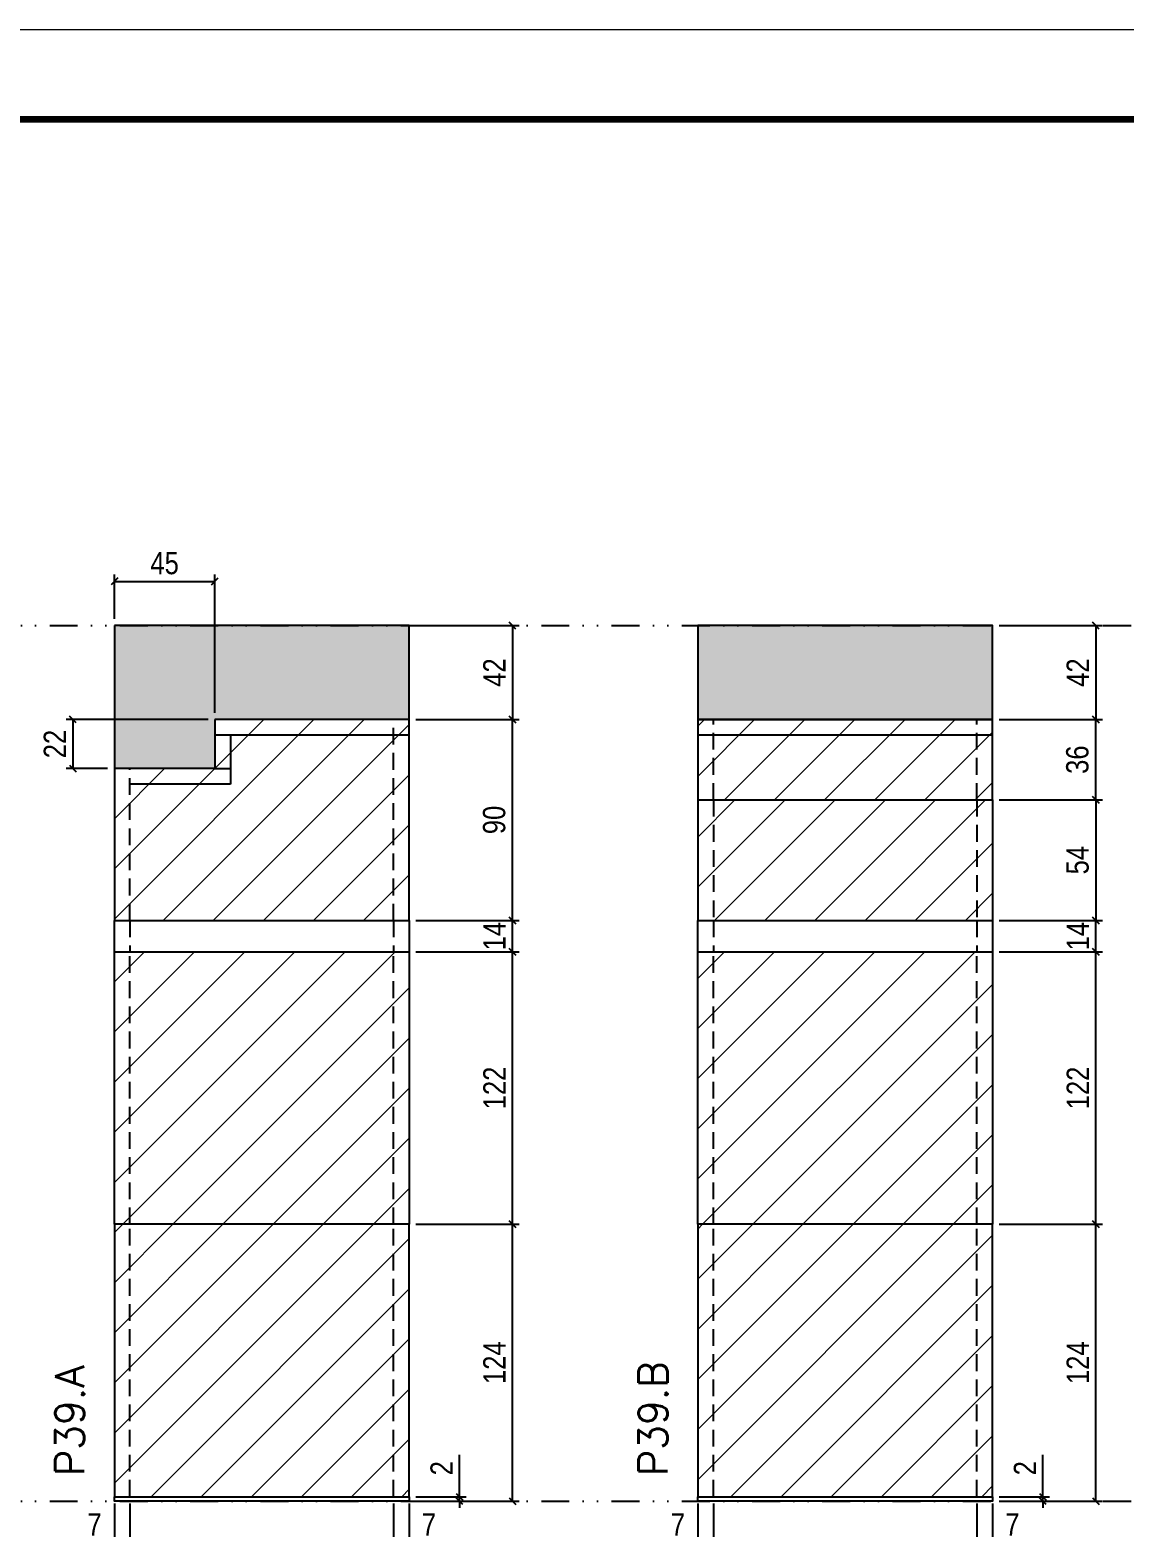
# Model space of a CAD drawing. Extents: x 28748 to 35002, y 14885 to 43501.
# Drawn here: x 34037 to 34527, y 34790 to 35461 of the extents above; entities that cross this region are included whole.
import ezdxf

# ---------------------------------------------------------------- set-up
doc = ezdxf.new("R2010")
doc.units = 0
for name, pattern in [('DASHED', [0.75, 0.5, -0.25]), ('DIVIDE2', [0.625, 0.25, -0.125, 0, -0.125, 0, -0.125]), ('HIDDEN', [0.375, 0.25, -0.125])]:
    doc.linetypes.add(name, pattern=pattern)
for name, color, linetype in [('COTA', 241, 'Continuous'), ('FUNDOS', 1, 'Continuous'), ('Nível', 160, 'Continuous'), ('Painéis', 200, 'Continuous'), ('SARR_2.2x7', 40, 'Continuous'), ('Sarrafo de Pressão', 42, 'HIDDEN')]:
    doc.layers.add(name, color=color, linetype=linetype)
for name, color, linetype, lineweight in [('Folhas', 255, 'Continuous', 9), ('Hachura', 251, 'Continuous', 9), ('SARRAFO DE PRESSAO', 251, 'DASHED', 9), ('Texto Seção', 7, 'Continuous', 15)]:
    doc.layers.add(name, color=color, linetype=linetype, lineweight=lineweight)
doc.styles.add('COTA TECNICA', font='techl___.ttf', dxfattribs={"height": 10})
doc.styles.add('COTA TECNICA-50', font='techl___.ttf', dxfattribs={"height": 10})
doc.styles.add('REGUA-120', font='ROMANS.shx', dxfattribs={"height": 15})
doc.dimstyles.new('COTA PAINEL-50', dxfattribs={"dimtxt": 10, "dimasz": 3, "dimexe": 3, "dimexo": 3, "dimgap": 3, "dimtad": 1, "dimdec": 1, "dimzin": 12, "dimdsep": 46, "dimtxsty": 'COTA TECNICA-50', "dimblk1": 'OBLIQUE', "dimblk2": 'OBLIQUE', "dimsah": 1, "dimcen": 0.9, "dimclrd": 4, "dimclre": 4, "dimclrt": 240, "dimadec": 1, "dimazin": 3, "dimtfac": 1, "dimtdec": 1, "dimtmove": 0, "dimatfit": 3, "dimfxl": 1, "dimtolj": 1, "dimtzin": 12, "dimarcsym": 0})
doc.dimstyles.new('PAINEL', dxfattribs={"dimtxt": 10, "dimasz": 3, "dimexe": 3, "dimexo": 3, "dimgap": 3, "dimtad": 1, "dimdec": 1, "dimzin": 12, "dimdsep": 46, "dimtxsty": 'COTA TECNICA', "dimblk1": 'OBLIQUE', "dimblk2": 'OBLIQUE', "dimsah": 1, "dimcen": 0.9, "dimclrd": 4, "dimclre": 4, "dimclrt": 240, "dimadec": 1, "dimazin": 3, "dimtfac": 1, "dimtdec": 1, "dimtmove": 0, "dimatfit": 3, "dimfxl": 1, "dimtolj": 1, "dimtzin": 12, "dimarcsym": 0})
pattern_1 = [(45, (-98729.064, 2517.664), (-11.2253202, 11.2253202), [])]
pattern_2 = [(45, (-98783.717, 2517.664), (-11.2253202, 11.2253202), [])]

# ---------------------------------------------------------------- blocks, each defined once
blk = doc.blocks.new('9999999999')
at = {"layer": 'Folhas'}
blk.add_lwpolyline([(98138.98, 34190.21), (99623.98, 34190.21), (99623.98, 35240.21), (98138.98, 35240.21)], close=True, dxfattribs=at)
at = {"layer": 'Folhas', "color": 30, "const_width": 3}
blk.add_lwpolyline([(98213.98, 34230.21), (99583.98, 34230.21), (99583.98, 35200.21), (98213.98, 35200.21)], close=True, dxfattribs=at)
blk = doc.blocks.new('_Oblique')
at = {"color": 0, "linetype": 'ByBlock', "lineweight": -2}
blk.add_line((-0.5, -0.5), (0.5, 0.5), dxfattribs=at)
blk = doc.blocks.new('*D757')
at = {"layer": 'COTA', "color": 4, "lineweight": -2, "transparency": 16777216}
for p, q in [((34074.8, 34801), (34074.8, 34746.83)), ((34206.8, 34801), (34206.8, 34746.83)), ((34074.8, 34749.83), (34206.8, 34749.83))]:
    blk.add_line(p, q, dxfattribs=at)
at = {"layer": 'Defpoints', "color": 0, "transparency": 16777216}
for p in [(34074.8, 34804), (34206.8, 34804), (34206.8, 34749.83)]:
    blk.add_point(p, dxfattribs=at)
at = {"layer": 'COTA', "color": 4, "lineweight": -2, "transparency": 16777216, "xscale": 3, "yscale": 3, "zscale": 3, "rotation": 180}
blk.add_blockref('_Oblique', (34074.8, 34749.83), dxfattribs=at)
at = {"layer": 'COTA', "color": 4, "lineweight": -2, "transparency": 16777216, "xscale": 3, "yscale": 3, "zscale": 3}
blk.add_blockref('_Oblique', (34206.8, 34749.83), dxfattribs=at)
at = {"layer": 'COTA', "color": 240, "transparency": 16777216, "insert": (34140.8, 34758.05), "char_height": 10, "attachment_point": 5, "style": 'COTA TECNICA'}
blk.add_mtext('\\A1;132', dxfattribs=at)
blk = doc.blocks.new('*D758')
at = {"layer": 'COTA', "color": 4, "lineweight": -2, "transparency": 16777216}
for p, q in [((34209.8, 34926), (34256.04, 34926)), ((34253.04, 34802), (34253.04, 34926)), ((34209.8, 34802), (34256.04, 34802))]:
    blk.add_line(p, q, dxfattribs=at)
at = {"layer": 'Defpoints', "color": 0, "transparency": 16777216}
for p in [(34206.8, 34926), (34253.04, 34926), (34206.8, 34802)]:
    blk.add_point(p, dxfattribs=at)
at = {"layer": 'COTA', "color": 4, "lineweight": -2, "transparency": 16777216, "xscale": 3, "yscale": 3, "zscale": 3}
for p, rotation in [((34253.04, 34926), 90), ((34253.04, 34802), 270)]:
    blk.add_blockref('_Oblique', p, dxfattribs=dict(at, rotation=rotation))
at = {"layer": 'COTA', "color": 240, "transparency": 16777216, "insert": (34244.96, 34864), "char_height": 10, "attachment_point": 5, "rotation": 90, "style": 'COTA TECNICA-50'}
blk.add_mtext('\\A1;124', dxfattribs=at)
blk = doc.blocks.new('*D759')
at = {"layer": 'COTA', "color": 4, "lineweight": -2, "transparency": 16777216}
for p, q in [((34229.32, 34804), (34229.32, 34822.8)), ((34209.8, 34804), (34232.32, 34804)), ((34229.32, 34802), (34229.32, 34804)), ((34209.8, 34802), (34232.32, 34802)), ((34229.32, 34802), (34229.32, 34799))]:
    blk.add_line(p, q, dxfattribs=at)
at = {"layer": 'Defpoints', "color": 0, "transparency": 16777216}
for p in [(34206.8, 34804), (34206.8, 34802), (34229.32, 34802)]:
    blk.add_point(p, dxfattribs=at)
at = {"layer": 'COTA', "color": 4, "lineweight": -2, "transparency": 16777216, "xscale": 3, "yscale": 3, "zscale": 3}
for p, rotation in [((34229.32, 34804), 270), ((34229.32, 34802), 90)]:
    blk.add_blockref('_Oblique', p, dxfattribs=dict(at, rotation=rotation))
at = {"layer": 'COTA', "color": 240, "transparency": 16777216, "insert": (34221.32, 34816.75), "char_height": 10, "attachment_point": 5, "rotation": 90, "style": 'COTA TECNICA-50'}
blk.add_mtext('\\A1;2', dxfattribs=at)
blk = doc.blocks.new('*D760')
at = {"layer": 'COTA', "color": 4, "linetype": 'ByBlock', "lineweight": -2, "transparency": 16777216}
for p, q in [((34209.8, 35048), (34256.04, 35048)), ((34253.04, 34926), (34253.04, 35048)), ((34209.8, 34926), (34256.04, 34926))]:
    blk.add_line(p, q, dxfattribs=at)
at = {"layer": 'Defpoints', "color": 0, "linetype": 'ByBlock', "transparency": 16777216}
for p in [(34206.8, 35048), (34253.04, 35048), (34206.8, 34926)]:
    blk.add_point(p, dxfattribs=at)
at = {"layer": 'COTA', "color": 4, "linetype": 'ByBlock', "lineweight": -2, "transparency": 16777216, "xscale": 3, "yscale": 3, "zscale": 3}
for p, rotation in [((34253.04, 35048), 90), ((34253.04, 34926), 270)]:
    blk.add_blockref('_Oblique', p, dxfattribs=dict(at, rotation=rotation))
at = {"layer": 'COTA', "color": 240, "linetype": 'ByBlock', "transparency": 16777216, "insert": (34244.98, 34987), "char_height": 10, "attachment_point": 5, "rotation": 90, "style": 'COTA TECNICA'}
blk.add_mtext('\\A1;122', dxfattribs=at)
blk = doc.blocks.new('*D761')
at = {"layer": 'COTA', "color": 4, "lineweight": -2, "transparency": 16777216}
for p, q in [((34074.8, 34799), (34074.8, 34780.49)), ((34081.8, 34801), (34081.8, 34780.49)), ((34074.8, 34783.49), (34060.07, 34783.49)), ((34081.8, 34783.49), (34074.8, 34783.49))]:
    blk.add_line(p, q, dxfattribs=at)
at = {"layer": 'Defpoints', "color": 0, "transparency": 16777216}
for p in [(34081.8, 34804), (34074.8, 34802), (34074.8, 34783.49)]:
    blk.add_point(p, dxfattribs=at)
at = {"layer": 'COTA', "color": 4, "lineweight": -2, "transparency": 16777216, "xscale": 3, "yscale": 3, "zscale": 3, "rotation": 180}
blk.add_blockref('_Oblique', (34074.8, 34783.49), dxfattribs=at)
at = {"layer": 'COTA', "color": 4, "lineweight": -2, "transparency": 16777216, "xscale": 3, "yscale": 3, "zscale": 3}
blk.add_blockref('_Oblique', (34081.8, 34783.49), dxfattribs=at)
at = {"layer": 'COTA', "color": 240, "transparency": 16777216, "insert": (34065.93, 34791.56), "char_height": 10, "attachment_point": 5, "style": 'COTA TECNICA-50'}
blk.add_mtext('\\A1;7', dxfattribs=at)
blk = doc.blocks.new('*D762')
at = {"layer": 'COTA', "color": 4, "lineweight": -2, "transparency": 16777216}
for p, q in [((34199.8, 34801), (34199.8, 34780.49)), ((34206.8, 34799), (34206.8, 34780.49)), ((34199.8, 34783.49), (34206.8, 34783.49)), ((34206.8, 34783.49), (34221.53, 34783.49))]:
    blk.add_line(p, q, dxfattribs=at)
at = {"layer": 'Defpoints', "color": 0, "transparency": 16777216}
for p in [(34199.8, 34804), (34206.8, 34802), (34206.8, 34783.49)]:
    blk.add_point(p, dxfattribs=at)
at = {"layer": 'COTA', "color": 4, "lineweight": -2, "transparency": 16777216, "xscale": 3, "yscale": 3, "zscale": 3, "rotation": 180}
blk.add_blockref('_Oblique', (34199.8, 34783.49), dxfattribs=at)
at = {"layer": 'COTA', "color": 4, "lineweight": -2, "transparency": 16777216, "xscale": 3, "yscale": 3, "zscale": 3}
blk.add_blockref('_Oblique', (34206.8, 34783.49), dxfattribs=at)
at = {"layer": 'COTA', "color": 240, "transparency": 16777216, "insert": (34215.66, 34791.56), "char_height": 10, "attachment_point": 5, "style": 'COTA TECNICA-50'}
blk.add_mtext('\\A1;7', dxfattribs=at)
blk = doc.blocks.new('*D1673')
at = {"layer": 'Defpoints', "color": 0, "linetype": 'ByBlock', "transparency": 16777216}
for p in [(34206.8, 35152), (34253.04, 35152), (34206.8, 35062)]:
    blk.add_point(p, dxfattribs=at)
at = {"layer": 'FUNDOS', "color": 4, "linetype": 'ByBlock', "lineweight": -2, "transparency": 16777216}
for p, q in [((34209.8, 35152), (34256.04, 35152)), ((34253.04, 35062), (34253.04, 35152)), ((34209.8, 35062), (34256.04, 35062))]:
    blk.add_line(p, q, dxfattribs=at)
at = {"layer": 'FUNDOS', "color": 4, "linetype": 'ByBlock', "lineweight": -2, "transparency": 16777216, "xscale": 3, "yscale": 3, "zscale": 3}
for p, rotation in [((34253.04, 35152), 90), ((34253.04, 35062), 270)]:
    blk.add_blockref('_Oblique', p, dxfattribs=dict(at, rotation=rotation))
at = {"layer": 'FUNDOS', "color": 240, "linetype": 'ByBlock', "transparency": 16777216, "insert": (34244.9, 35107), "char_height": 10, "attachment_point": 5, "rotation": 90, "style": 'COTA TECNICA'}
blk.add_mtext('\\A1;90', dxfattribs=at)
blk = doc.blocks.new('*D763')
at = {"layer": 'COTA', "color": 4, "lineweight": -2, "transparency": 16777216}
for p, q in [((34336.02, 34801), (34336.02, 34746.83)), ((34468.02, 34801), (34468.02, 34746.83)), ((34336.02, 34749.83), (34468.02, 34749.83))]:
    blk.add_line(p, q, dxfattribs=at)
at = {"layer": 'Defpoints', "color": 0, "transparency": 16777216}
for p in [(34336.02, 34804), (34468.02, 34804), (34468.02, 34749.83)]:
    blk.add_point(p, dxfattribs=at)
at = {"layer": 'COTA', "color": 4, "lineweight": -2, "transparency": 16777216, "xscale": 3, "yscale": 3, "zscale": 3, "rotation": 180}
blk.add_blockref('_Oblique', (34336.02, 34749.83), dxfattribs=at)
at = {"layer": 'COTA', "color": 4, "lineweight": -2, "transparency": 16777216, "xscale": 3, "yscale": 3, "zscale": 3}
blk.add_blockref('_Oblique', (34468.02, 34749.83), dxfattribs=at)
at = {"layer": 'COTA', "color": 240, "transparency": 16777216, "insert": (34402.02, 34758.05), "char_height": 10, "attachment_point": 5, "style": 'COTA TECNICA'}
blk.add_mtext('\\A1;132', dxfattribs=at)
blk = doc.blocks.new('*D764')
at = {"layer": 'COTA', "color": 4, "lineweight": -2, "transparency": 16777216}
for p, q in [((34471.02, 34926), (34517.25, 34926)), ((34514.25, 34802), (34514.25, 34926)), ((34471.02, 34802), (34517.25, 34802))]:
    blk.add_line(p, q, dxfattribs=at)
at = {"layer": 'Defpoints', "color": 0, "transparency": 16777216}
for p in [(34468.02, 34926), (34514.25, 34926), (34468.02, 34802)]:
    blk.add_point(p, dxfattribs=at)
at = {"layer": 'COTA', "color": 4, "lineweight": -2, "transparency": 16777216, "xscale": 3, "yscale": 3, "zscale": 3}
for p, rotation in [((34514.25, 34926), 90), ((34514.25, 34802), 270)]:
    blk.add_blockref('_Oblique', p, dxfattribs=dict(at, rotation=rotation))
at = {"layer": 'COTA', "color": 240, "transparency": 16777216, "insert": (34506.18, 34864), "char_height": 10, "attachment_point": 5, "rotation": 90, "style": 'COTA TECNICA-50'}
blk.add_mtext('\\A1;124', dxfattribs=at)
blk = doc.blocks.new('*D765')
at = {"layer": 'COTA', "color": 4, "lineweight": -2, "transparency": 16777216}
for p, q in [((34490.54, 34804), (34490.54, 34822.8)), ((34471.02, 34804), (34493.54, 34804)), ((34490.54, 34802), (34490.54, 34804)), ((34471.02, 34802), (34493.54, 34802)), ((34490.54, 34802), (34490.54, 34799))]:
    blk.add_line(p, q, dxfattribs=at)
at = {"layer": 'Defpoints', "color": 0, "transparency": 16777216}
for p in [(34468.02, 34804), (34468.02, 34802), (34490.54, 34802)]:
    blk.add_point(p, dxfattribs=at)
at = {"layer": 'COTA', "color": 4, "lineweight": -2, "transparency": 16777216, "xscale": 3, "yscale": 3, "zscale": 3}
for p, rotation in [((34490.54, 34804), 270), ((34490.54, 34802), 90)]:
    blk.add_blockref('_Oblique', p, dxfattribs=dict(at, rotation=rotation))
at = {"layer": 'COTA', "color": 240, "transparency": 16777216, "insert": (34482.54, 34816.75), "char_height": 10, "attachment_point": 5, "rotation": 90, "style": 'COTA TECNICA-50'}
blk.add_mtext('\\A1;2', dxfattribs=at)
blk = doc.blocks.new('*D766')
at = {"layer": 'COTA', "color": 4, "linetype": 'ByBlock', "lineweight": -2, "transparency": 16777216}
for p, q in [((34471.02, 35048), (34517.25, 35048)), ((34514.25, 34926), (34514.25, 35048)), ((34471.02, 34926), (34517.25, 34926))]:
    blk.add_line(p, q, dxfattribs=at)
at = {"layer": 'Defpoints', "color": 0, "linetype": 'ByBlock', "transparency": 16777216}
for p in [(34468.02, 35048), (34514.25, 35048), (34468.02, 34926)]:
    blk.add_point(p, dxfattribs=at)
at = {"layer": 'COTA', "color": 4, "linetype": 'ByBlock', "lineweight": -2, "transparency": 16777216, "xscale": 3, "yscale": 3, "zscale": 3}
for p, rotation in [((34514.25, 35048), 90), ((34514.25, 34926), 270)]:
    blk.add_blockref('_Oblique', p, dxfattribs=dict(at, rotation=rotation))
at = {"layer": 'COTA', "color": 240, "linetype": 'ByBlock', "transparency": 16777216, "insert": (34506.2, 34987), "char_height": 10, "attachment_point": 5, "rotation": 90, "style": 'COTA TECNICA'}
blk.add_mtext('\\A1;122', dxfattribs=at)
blk = doc.blocks.new('*D767')
at = {"layer": 'COTA', "color": 4, "lineweight": -2, "transparency": 16777216}
for p, q in [((34336.02, 34799), (34336.02, 34780.49)), ((34343.02, 34801), (34343.02, 34780.49)), ((34336.02, 34783.49), (34321.28, 34783.49)), ((34343.02, 34783.49), (34336.02, 34783.49))]:
    blk.add_line(p, q, dxfattribs=at)
at = {"layer": 'Defpoints', "color": 0, "transparency": 16777216}
for p in [(34343.02, 34804), (34336.02, 34802), (34336.02, 34783.49)]:
    blk.add_point(p, dxfattribs=at)
at = {"layer": 'COTA', "color": 4, "lineweight": -2, "transparency": 16777216, "xscale": 3, "yscale": 3, "zscale": 3, "rotation": 180}
blk.add_blockref('_Oblique', (34336.02, 34783.49), dxfattribs=at)
at = {"layer": 'COTA', "color": 4, "lineweight": -2, "transparency": 16777216, "xscale": 3, "yscale": 3, "zscale": 3}
blk.add_blockref('_Oblique', (34343.02, 34783.49), dxfattribs=at)
at = {"layer": 'COTA', "color": 240, "transparency": 16777216, "insert": (34327.15, 34791.56), "char_height": 10, "attachment_point": 5, "style": 'COTA TECNICA-50'}
blk.add_mtext('\\A1;7', dxfattribs=at)
blk = doc.blocks.new('*D768')
at = {"layer": 'COTA', "color": 4, "lineweight": -2, "transparency": 16777216}
for p, q in [((34461.02, 34801), (34461.02, 34780.49)), ((34468.02, 34799), (34468.02, 34780.49)), ((34461.02, 34783.49), (34468.02, 34783.49)), ((34468.02, 34783.49), (34482.75, 34783.49))]:
    blk.add_line(p, q, dxfattribs=at)
at = {"layer": 'Defpoints', "color": 0, "transparency": 16777216}
for p in [(34461.02, 34804), (34468.02, 34802), (34468.02, 34783.49)]:
    blk.add_point(p, dxfattribs=at)
at = {"layer": 'COTA', "color": 4, "lineweight": -2, "transparency": 16777216, "xscale": 3, "yscale": 3, "zscale": 3, "rotation": 180}
blk.add_blockref('_Oblique', (34461.02, 34783.49), dxfattribs=at)
at = {"layer": 'COTA', "color": 4, "lineweight": -2, "transparency": 16777216, "xscale": 3, "yscale": 3, "zscale": 3}
blk.add_blockref('_Oblique', (34468.02, 34783.49), dxfattribs=at)
at = {"layer": 'COTA', "color": 240, "transparency": 16777216, "insert": (34476.88, 34791.56), "char_height": 10, "attachment_point": 5, "style": 'COTA TECNICA-50'}
blk.add_mtext('\\A1;7', dxfattribs=at)
blk = doc.blocks.new('*D1674')
at = {"layer": 'Defpoints', "color": 0, "linetype": 'ByBlock', "transparency": 16777216}
for p in [(34468.02, 35152), (34514.25, 35152), (34468.02, 35116)]:
    blk.add_point(p, dxfattribs=at)
at = {"layer": 'FUNDOS', "color": 4, "linetype": 'ByBlock', "lineweight": -2, "transparency": 16777216}
for p, q in [((34471.02, 35152), (34517.25, 35152)), ((34514.25, 35116), (34514.25, 35152)), ((34471.02, 35116), (34517.25, 35116))]:
    blk.add_line(p, q, dxfattribs=at)
at = {"layer": 'FUNDOS', "color": 4, "linetype": 'ByBlock', "lineweight": -2, "transparency": 16777216, "xscale": 3, "yscale": 3, "zscale": 3}
for p, rotation in [((34514.25, 35152), 90), ((34514.25, 35116), 270)]:
    blk.add_blockref('_Oblique', p, dxfattribs=dict(at, rotation=rotation))
at = {"layer": 'FUNDOS', "color": 240, "linetype": 'ByBlock', "transparency": 16777216, "insert": (34506.03, 35134), "char_height": 10, "attachment_point": 5, "rotation": 90, "style": 'COTA TECNICA'}
blk.add_mtext('\\A1;36', dxfattribs=at)
blk = doc.blocks.new('*D2063')
at = {"layer": 'COTA', "color": 4, "lineweight": -2, "transparency": 16777216}
for p, q in [((34209.8, 35194), (34256.04, 35194)), ((34253.04, 35194), (34253.04, 35152)), ((34209.8, 35152), (34256.04, 35152))]:
    blk.add_line(p, q, dxfattribs=at)
at = {"layer": 'Defpoints', "color": 0, "transparency": 16777216}
for p in [(34206.8, 35194), (34206.8, 35152), (34253.04, 35152)]:
    blk.add_point(p, dxfattribs=at)
at = {"layer": 'COTA', "color": 4, "lineweight": -2, "transparency": 16777216, "xscale": 3, "yscale": 3, "zscale": 3}
for p, rotation in [((34253.04, 35194), 90), ((34253.04, 35152), 270)]:
    blk.add_blockref('_Oblique', p, dxfattribs=dict(at, rotation=rotation))
at = {"layer": 'COTA', "color": 240, "transparency": 16777216, "insert": (34244.96, 35173), "char_height": 10, "attachment_point": 5, "rotation": 90, "style": 'COTA TECNICA-50'}
blk.add_mtext('\\A1;42', dxfattribs=at)
blk = doc.blocks.new('*D2064')
at = {"layer": 'COTA', "color": 4, "lineweight": -2, "transparency": 16777216}
for p, q in [((34471.02, 35194), (34517.25, 35194)), ((34514.25, 35194), (34514.25, 35152)), ((34471.02, 35152), (34517.25, 35152))]:
    blk.add_line(p, q, dxfattribs=at)
at = {"layer": 'Defpoints', "color": 0, "transparency": 16777216}
for p in [(34468.02, 35194), (34468.02, 35152), (34514.25, 35152)]:
    blk.add_point(p, dxfattribs=at)
at = {"layer": 'COTA', "color": 4, "lineweight": -2, "transparency": 16777216, "xscale": 3, "yscale": 3, "zscale": 3}
for p, rotation in [((34514.25, 35194), 90), ((34514.25, 35152), 270)]:
    blk.add_blockref('_Oblique', p, dxfattribs=dict(at, rotation=rotation))
at = {"layer": 'COTA', "color": 240, "transparency": 16777216, "insert": (34506.18, 35173), "char_height": 10, "attachment_point": 5, "rotation": 90, "style": 'COTA TECNICA-50'}
blk.add_mtext('\\A1;42', dxfattribs=at)
blk = doc.blocks.new('*D2184')
at = {"layer": 'COTA', "color": 4, "lineweight": -2, "transparency": 16777216}
for p, q in [((34116.8, 35152), (34053.17, 35152)), ((34056.17, 35152), (34056.17, 35130)), ((34071.8, 35130), (34053.17, 35130))]:
    blk.add_line(p, q, dxfattribs=at)
at = {"layer": 'Defpoints', "color": 0, "transparency": 16777216}
for p in [(34119.8, 35152), (34056.17, 35130), (34074.8, 35130)]:
    blk.add_point(p, dxfattribs=at)
at = {"layer": 'COTA', "color": 4, "lineweight": -2, "transparency": 16777216, "xscale": 3, "yscale": 3, "zscale": 3}
for p, rotation in [((34056.17, 35152), 90), ((34056.17, 35130), 270)]:
    blk.add_blockref('_Oblique', p, dxfattribs=dict(at, rotation=rotation))
at = {"layer": 'COTA', "color": 240, "transparency": 16777216, "insert": (34048.17, 35141), "char_height": 10, "attachment_point": 5, "rotation": 90, "style": 'COTA TECNICA'}
blk.add_mtext('\\A1;22', dxfattribs=at)
blk = doc.blocks.new('*D2185')
at = {"layer": 'COTA', "color": 4, "lineweight": -2, "transparency": 16777216}
for p, q in [((34074.8, 35197), (34074.8, 35216.84)), ((34074.8, 35213.84), (34119.8, 35213.84)), ((34119.8, 35155), (34119.8, 35216.84))]:
    blk.add_line(p, q, dxfattribs=at)
at = {"layer": 'Defpoints', "color": 0, "transparency": 16777216}
for p in [(34119.8, 35213.84), (34074.8, 35194), (34119.8, 35152)]:
    blk.add_point(p, dxfattribs=at)
at = {"layer": 'COTA', "color": 4, "lineweight": -2, "transparency": 16777216, "xscale": 3, "yscale": 3, "zscale": 3, "rotation": 180}
blk.add_blockref('_Oblique', (34074.8, 35213.84), dxfattribs=at)
at = {"layer": 'COTA', "color": 4, "lineweight": -2, "transparency": 16777216, "xscale": 3, "yscale": 3, "zscale": 3}
blk.add_blockref('_Oblique', (34119.8, 35213.84), dxfattribs=at)
at = {"layer": 'COTA', "color": 240, "transparency": 16777216, "insert": (34097.3, 35221.95), "char_height": 10, "attachment_point": 5, "style": 'COTA TECNICA'}
blk.add_mtext('\\A1;45', dxfattribs=at)
blk = doc.blocks.new('*D2298')
at = {"layer": 'COTA', "color": 4, "lineweight": -2, "transparency": 16777216}
for p, q in [((34471.02, 35116), (34517.25, 35116)), ((34514.25, 35116), (34514.25, 35062)), ((34471.02, 35062), (34517.25, 35062))]:
    blk.add_line(p, q, dxfattribs=at)
at = {"layer": 'Defpoints', "color": 0, "transparency": 16777216}
for p in [(34468.02, 35116), (34468.02, 35062), (34514.25, 35062)]:
    blk.add_point(p, dxfattribs=at)
at = {"layer": 'COTA', "color": 4, "lineweight": -2, "transparency": 16777216, "xscale": 3, "yscale": 3, "zscale": 3}
for p, rotation in [((34514.25, 35116), 90), ((34514.25, 35062), 270)]:
    blk.add_blockref('_Oblique', p, dxfattribs=dict(at, rotation=rotation))
at = {"layer": 'COTA', "color": 240, "transparency": 16777216, "insert": (34506.14, 35089), "char_height": 10, "attachment_point": 5, "rotation": 90, "style": 'COTA TECNICA'}
blk.add_mtext('\\A1;54', dxfattribs=at)
blk = doc.blocks.new('*D2504')
at = {"layer": 'COTA', "color": 4, "lineweight": -2, "transparency": 16777216}
for p, q in [((34209.8, 35062), (34256.04, 35062)), ((34253.04, 35048), (34253.04, 35062)), ((34209.8, 35048), (34256.04, 35048))]:
    blk.add_line(p, q, dxfattribs=at)
at = {"layer": 'Defpoints', "color": 0, "transparency": 16777216}
for p in [(34206.8, 35062), (34253.04, 35062), (34206.8, 35048)]:
    blk.add_point(p, dxfattribs=at)
at = {"layer": 'COTA', "color": 4, "lineweight": -2, "transparency": 16777216, "xscale": 3, "yscale": 3, "zscale": 3}
for p, rotation in [((34253.04, 35062), 90), ((34253.04, 35048), 270)]:
    blk.add_blockref('_Oblique', p, dxfattribs=dict(at, rotation=rotation))
at = {"layer": 'COTA', "color": 240, "transparency": 16777216, "insert": (34244.96, 35055), "char_height": 10, "attachment_point": 5, "rotation": 90, "style": 'COTA TECNICA'}
blk.add_mtext('\\A1;14', dxfattribs=at)
blk = doc.blocks.new('*D2505')
at = {"layer": 'COTA', "color": 4, "lineweight": -2, "transparency": 16777216}
for p, q in [((34471.02, 35062), (34517.25, 35062)), ((34514.25, 35048), (34514.25, 35062)), ((34471.02, 35048), (34517.25, 35048))]:
    blk.add_line(p, q, dxfattribs=at)
at = {"layer": 'Defpoints', "color": 0, "transparency": 16777216}
for p in [(34468.02, 35062), (34514.25, 35062), (34468.02, 35048)]:
    blk.add_point(p, dxfattribs=at)
at = {"layer": 'COTA', "color": 4, "lineweight": -2, "transparency": 16777216, "xscale": 3, "yscale": 3, "zscale": 3}
for p, rotation in [((34514.25, 35062), 90), ((34514.25, 35048), 270)]:
    blk.add_blockref('_Oblique', p, dxfattribs=dict(at, rotation=rotation))
at = {"layer": 'COTA', "color": 240, "transparency": 16777216, "insert": (34506.18, 35055), "char_height": 10, "attachment_point": 5, "rotation": 90, "style": 'COTA TECNICA'}
blk.add_mtext('\\A1;14', dxfattribs=at)

msp = doc.modelspace()

# ---------------------------------------------------------------- hatches: boundary and pattern name
at = {"layer": 'COTA', "linetype": 'ByBlock'}
h = msp.add_hatch(dxfattribs=at)
h.set_pattern_fill('AR-CONC', color=256, scale=0.03)
h.set_pattern_definition([(50, (0, 68), (5.46554007, -0.47817257), [0.5715, -6.2865]), (355, (0, 68), (-1.05730264, 5.73170536), [0.4572, -5.0292175]), (100.451445, (0.4555, 67.96), (4.4082374, 5.25353256), [0.48570026, -5.34270734]), (46.1842, (0, 69.524), (8.1323712, -1.2612698), [0.85725, -9.42975]), (96.635558, (0.678, 69.419), (7.122124, 7.4227837), [0.7285507, -8.0140682]), (351.184151, (0, 69.524), (7.122124, 7.4227837), [0.685799, -7.543792]), (21, (0.762, 69.143), (4.54843174, -3.06795595), [0.5715, -6.2865]), (326, (0.762, 69.143), (1.85406085, 5.525639), [0.4572, -5.0292]), (71.451445, (1.141, 68.8873), (6.4024926, 2.45768307), [0.48570026, -5.3426981]), (37.5, (0, 68), (0.0926581, 2.53665117), [0, -4.96824, 0, -5.1054, 0, -5.04825]), (7.5, (0, 68), (2.00458988, 3.00541724), [0, -2.91084, 0, -4.85394, 0, -1.92405]), (327.5, (-1.6993, 68), (4.067717855, -0.17186232), [0, -1.905, 0, -5.9436, 0, -7.8867]), (317.5, (-2.4613, 68), (4.44387544, 0.76279473), [0, -2.4765, 0, -3.94716, 0, -5.6007])])
h.paths.add_polyline_path([(34206.8, 35152), (34206.8, 35194), (34074.8, 35194), (34074.8, 35130), (34119.8, 35130), (34119.8, 35152)])
h = msp.add_hatch(dxfattribs=at)
h.set_pattern_fill('AR-CONC', color=256, scale=0.03)
h.set_pattern_definition([(50, (29230.5272, 35598.31), (5.46554, -0.4781726), [0.5715, -6.2865]), (355, (29230.527, 35598.31), (-1.0573026, 5.7317054), [0.4572, -5.0292175]), (100.45144, (29230.9827, 35598.2703), (4.4082374, 5.2535326), [0.4857, -5.3427073]), (46.1842, (29230.527, 35599.834), (8.132371, -1.26127), [0.85725, -9.42975]), (96.63556, (29231.205, 35599.729), (7.122124, 7.422784), [0.728551, -8.014068]), (351.18415, (29230.527, 35599.834), (7.122124, 7.422784), [0.685799, -7.543792]), (21, (29231.2892, 35599.453), (4.5484317, -3.067956), [0.5715, -6.2865]), (326, (29231.289, 35599.453), (1.854061, 5.525639), [0.4572, -5.0292]), (71.45144, (29231.6683, 35599.1975), (6.4024926, 2.457683), [0.4857, -5.342698]), (37.5, (29230.5272, 35598.3102), (0.0926581, 2.5366512), [0, -4.96824, 0, -5.1054, 0, -5.04825]), (7.5, (29230.5272, 35598.3102), (2.0045899, 3.0054172), [0, -2.91084, 0, -4.85394, 0, -1.92405]), (327.5, (29228.828, 35598.3102), (4.06771786, -0.1718623), [0, -1.905, 0, -5.9436, 0, -7.8867]), (317.5, (29228.066, 35598.31), (4.4438754, 0.7627947), [0, -2.4765, 0, -3.94716, 0, -5.6007])])
h.paths.add_polyline_path([(34468.02, 35152), (34468.02, 35194), (34336.02, 35194), (34336.02, 35152)])
at = {"layer": 'Hachura'}
h = msp.add_hatch(dxfattribs=at)
h.set_pattern_fill('ANSI31', color=256, scale=5)
h.paths.add_polyline_path([(34206.8, 35152), (34119.8, 35152), (34119.8, 35130), (34074.8, 35130), (34074.8, 35062), (34206.8, 35062)])
at = {"layer": 'Hachura', "linetype": 'ByBlock'}
h = msp.add_hatch(dxfattribs=at)
h.set_pattern_fill('ANSI31', color=256, scale=5)
h.set_pattern_definition([(45, (-98783.717, 2585.664), (-11.2253202, 11.2253202), [])])
h.paths.add_polyline_path([(34336.02, 35152), (34336.02, 35116), (34468.02, 35116), (34468.02, 35152)])
at = {"layer": 'Hachura'}
h = msp.add_hatch(dxfattribs=at)
h.set_pattern_fill('ANSI31', color=256, scale=5)
h.paths.add_polyline_path([(34468.02, 35116), (34336.02, 35116), (34336.02, 35062), (34468.02, 35062)])
at = {"layer": 'Hachura', "linetype": 'ByBlock'}
h = msp.add_hatch(dxfattribs=at)
h.set_pattern_fill('ANSI31', color=256, scale=5)
h.set_pattern_definition(pattern_1)
h.paths.add_polyline_path([(34206.8, 35048), (34074.8, 35048), (34074.8, 34926), (34206.8, 34926)])
h = msp.add_hatch(dxfattribs=at)
h.set_pattern_fill('ANSI31', color=256, scale=5)
h.set_pattern_definition(pattern_2)
h.paths.add_polyline_path([(34468.02, 34926), (34468.02, 35048), (34336.02, 35048), (34336.02, 34926)])
h = msp.add_hatch(dxfattribs=at)
h.set_pattern_fill('ANSI31', color=256, scale=5)
h.set_pattern_definition(pattern_1)
h.paths.add_polyline_path([(34206.8, 34926), (34074.8, 34926), (34074.8, 34804), (34206.8, 34804)])
h = msp.add_hatch(dxfattribs=at)
h.set_pattern_fill('ANSI31', color=256, scale=5)
h.set_pattern_definition(pattern_2)
h.paths.add_polyline_path([(34468.02, 34926), (34336.02, 34926), (34336.02, 34804), (34468.02, 34804)])

# ---------------------------------------------------------------- linework, layer by layer
at = {"layer": 'COTA', "linetype": 'ByBlock'}
for p, q in [((34206.8, 35194), (34074.8, 35194)), ((34074.8, 35194), (34074.8, 35130)), ((34206.8, 35152), (34206.8, 35194))]:
    msp.add_line(p, q, dxfattribs=at)
msp.add_lwpolyline([(34336.02, 35152), (34468.02, 35152), (34468.02, 35194), (34336.02, 35194)], close=True, dxfattribs=at)
at = {"layer": 'Nível', "color": 4, "linetype": 'DIVIDE2', "ltscale": 50}
for p, q in [((33951.5, 35194), (34961.84, 35194)), ((33951.5, 34802), (34961.84, 34802))]:
    msp.add_line(p, q, dxfattribs=at)
at = {"layer": 'Painéis'}
for p, q in [((34206.8, 35152), (34119.8, 35152)), ((34119.8, 35152), (34119.8, 35130)), ((34206.8, 35062), (34206.8, 35152)), ((34468.02, 35152), (34336.02, 35152)), ((34336.02, 35152), (34336.02, 35116)), ((34468.02, 35116), (34468.02, 35152)), ((34119.8, 35130), (34074.8, 35130)), ((34074.8, 35130), (34074.8, 35062)), ((34336.02, 35116), (34468.02, 35116)), ((34336.02, 35116), (34336.02, 35062)), ((34468.02, 35116), (34468.02, 35062)), ((34074.8, 35062), (34206.8, 35062)), ((34074.8, 35048), (34074.8, 35062)), ((34206.8, 35062), (34206.8, 35048)), ((34336.02, 35062), (34468.02, 35062)), ((34336.02, 35048), (34336.02, 35062)), ((34468.02, 35062), (34468.02, 35048))]:
    msp.add_line(p, q, dxfattribs=at)
for points in [[(34206.8, 34926), (34074.8, 34926), (34074.8, 35048), (34206.8, 35048)], [(34468.02, 34926), (34336.02, 34926), (34336.02, 35048), (34468.02, 35048)], [(34074.8, 34804), (34206.8, 34804), (34206.8, 34926), (34074.8, 34926)], [(34336.02, 34804), (34468.02, 34804), (34468.02, 34926), (34336.02, 34926)], [(34074.8, 34804), (34206.8, 34804), (34206.8, 34802), (34074.8, 34802)], [(34336.02, 34804), (34468.02, 34804), (34468.02, 34802), (34336.02, 34802)]]:
    msp.add_lwpolyline(points, close=True, dxfattribs=at)
at = {"layer": 'SARR_2.2x7'}
for p, q in [((34206.8, 35145), (34119.8, 35145)), ((34126.8, 35145), (34126.8, 35130)), ((34468.02, 35145), (34336.02, 35145)), ((34119.8, 35130), (34126.8, 35130)), ((34126.8, 35130), (34126.8, 35123)), ((34126.8, 35123), (34081.8, 35123))]:
    msp.add_line(p, q, dxfattribs=at)
at = {"layer": 'Sarrafo de Pressão', "ltscale": 30}
for p, q in [((34199.8, 35062), (34199.8, 35152)), ((34343.02, 35116), (34343.02, 35152)), ((34461.02, 35116), (34461.02, 35152)), ((34081.8, 35062), (34081.8, 35130)), ((34343.02, 35116), (34343.02, 35062)), ((34461.02, 35116), (34461.02, 35062)), ((34081.8, 35062), (34081.8, 35048)), ((34199.8, 35062), (34199.8, 35048)), ((34343.02, 35062), (34343.02, 35048)), ((34461.02, 35062), (34461.02, 35048)), ((34081.8, 34926), (34081.8, 35048)), ((34199.8, 34926), (34199.8, 35048)), ((34343.02, 34926), (34343.02, 35048)), ((34461.02, 34926), (34461.02, 35048)), ((34081.8, 34804), (34081.8, 34926)), ((34199.8, 34804), (34199.8, 34926)), ((34343.02, 34804), (34343.02, 34926)), ((34461.02, 34804), (34461.02, 34926))]:
    msp.add_line(p, q, dxfattribs=at)

# ---------------------------------------------------------------- block references
at = {"layer": 'SARRAFO DE PRESSAO', "color": 6, "linetype": 'ByBlock'}
msp.add_blockref('9999999999', (-64622.14, 220.51), dxfattribs=at)

# ---------------------------------------------------------------- texts
at = {"layer": 'Texto Seção', "char_height": 13, "width": 285.3299, "attachment_point": 7, "rotation": 90, "style": 'REGUA-120'}
for s, insert in [('P39.B', (34322.54, 34813.25)), ('P39.A', (34061.33, 34813.25))]:
    msp.add_mtext(s, dxfattribs=dict(at, insert=insert))

# ---------------------------------------------------------------- dimensions: what is measured, and where the dimension line sits
at = {"layer": 'COTA'}
for base, p1, p2, dimstyle, picture, middle in [((34119.8, 35213.84), (34074.8, 35194), (34119.8, 35152), 'PAINEL', '*D2185', (34097.3, 35221.95)), ((34206.8, 34783.49), (34199.8, 34804), (34206.8, 34802), 'COTA PAINEL-50', '*D762', (34215.66, 34791.56)), ((34468.02, 34783.49), (34461.02, 34804), (34468.02, 34802), 'COTA PAINEL-50', '*D768', (34476.88, 34791.56))]:
    dim = msp.add_linear_dim(base=base, p1=p1, p2=p2, dimstyle=dimstyle, dxfattribs=at)
    dim.commit()
    dim.dimension.update_dxf_attribs({"geometry": picture, "text_midpoint": middle})
for base, p1, p2, angle, dimstyle, picture, middle in [((34253.04, 35152), (34206.8, 35194), (34206.8, 35152), 90, 'COTA PAINEL-50', '*D2063', (34244.96, 35173)), ((34514.25, 35152), (34468.02, 35194), (34468.02, 35152), 90, 'COTA PAINEL-50', '*D2064', (34506.18, 35173)), ((34056.17, 35130), (34119.8, 35152), (34074.8, 35130), 90, 'PAINEL', '*D2184', (34048.17, 35141)), ((34514.25, 35062), (34468.02, 35116), (34468.02, 35062), 90, 'PAINEL', '*D2298', (34506.14, 35089)), ((34253.04, 34926), (34206.8, 34802), (34206.8, 34926), 90, 'COTA PAINEL-50', '*D758', (34244.96, 34864)), ((34514.25, 34926), (34468.02, 34802), (34468.02, 34926), 90, 'COTA PAINEL-50', '*D764', (34506.18, 34864)), ((34074.8, 34783.49), (34081.8, 34804), (34074.8, 34802), 180, 'COTA PAINEL-50', '*D761', (34065.93, 34791.56)), ((34336.02, 34783.49), (34343.02, 34804), (34336.02, 34802), 180, 'COTA PAINEL-50', '*D767', (34327.15, 34791.56))]:
    dim = msp.add_linear_dim(base=base, p1=p1, p2=p2, angle=angle, dimstyle=dimstyle, dxfattribs=at)
    dim.commit()
    dim.dimension.update_dxf_attribs({"geometry": picture, "text_midpoint": middle})
for base, p1, p2, dimstyle, picture, middle in [((34253.04, 35062), (34206.8, 35048), (34206.8, 35062), 'PAINEL', '*D2504', (34253.04, 35055)), ((34514.25, 35062), (34468.02, 35048), (34468.02, 35062), 'PAINEL', '*D2505', (34514.25, 35055)), ((34229.32, 34802), (34206.8, 34804), (34206.8, 34802), 'COTA PAINEL-50', '*D759', (34229.32, 34816.75)), ((34490.54, 34802), (34468.02, 34804), (34468.02, 34802), 'COTA PAINEL-50', '*D765', (34490.54, 34816.75))]:
    dim = msp.add_linear_dim(base=base, p1=p1, p2=p2, angle=90, dimstyle=dimstyle, dxfattribs=at)
    dim.commit()
    dim.dimension.update_dxf_attribs({"geometry": picture, "text_midpoint": middle, "dimtype": 160})
at = {"layer": 'COTA', "linetype": 'ByBlock'}
for base, p1, p2, picture, middle in [((34253.04, 35048), (34206.8, 34926), (34206.8, 35048), '*D760', (34244.98, 34987)), ((34514.25, 35048), (34468.02, 34926), (34468.02, 35048), '*D766', (34506.2, 34987))]:
    dim = msp.add_linear_dim(base=base, p1=p1, p2=p2, angle=90, dimstyle='PAINEL', dxfattribs=at)
    dim.commit()
    dim.dimension.update_dxf_attribs({"geometry": picture, "text_midpoint": middle})
at = {"layer": 'COTA'}
for base, p1, p2, picture, middle in [((34206.8, 34749.83), (34074.8, 34804), (34206.8, 34804), '*D757', (34140.8, 34758.05)), ((34468.02, 34749.83), (34336.02, 34804), (34468.02, 34804), '*D763', (34402.02, 34758.05))]:
    dim = msp.add_linear_dim(base=base, p1=p1, p2=p2, dimstyle='PAINEL', override={"dimarcsym": 2}, dxfattribs=at)
    dim.commit()
    dim.dimension.update_dxf_attribs({"geometry": picture, "text_midpoint": middle})
at = {"layer": 'FUNDOS', "linetype": 'ByBlock'}
for base, p1, p2, picture, middle in [((34253.04, 35152), (34206.8, 35062), (34206.8, 35152), '*D1673', (34244.9, 35107)), ((34514.25, 35152), (34468.02, 35116), (34468.02, 35152), '*D1674', (34506.03, 35134))]:
    dim = msp.add_linear_dim(base=base, p1=p1, p2=p2, angle=90, dimstyle='PAINEL', dxfattribs=at)
    dim.commit()
    dim.dimension.update_dxf_attribs({"geometry": picture, "text_midpoint": middle})

doc.saveas('drawing.dxf')
